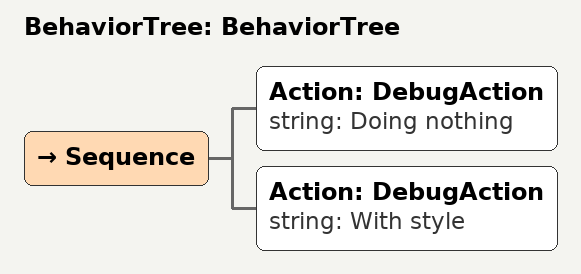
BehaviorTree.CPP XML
<?xml version="1.0"?>
<root main_tree_to_execute="BehaviorTree">
    <BehaviorTree ID="BehaviorTree">
        <Sequence>
            <Action ID="DebugAction" string="Doing nothing"/>
            <Action ID="DebugAction" string="With style"/>
        </Sequence>
    </BehaviorTree>
</root>
